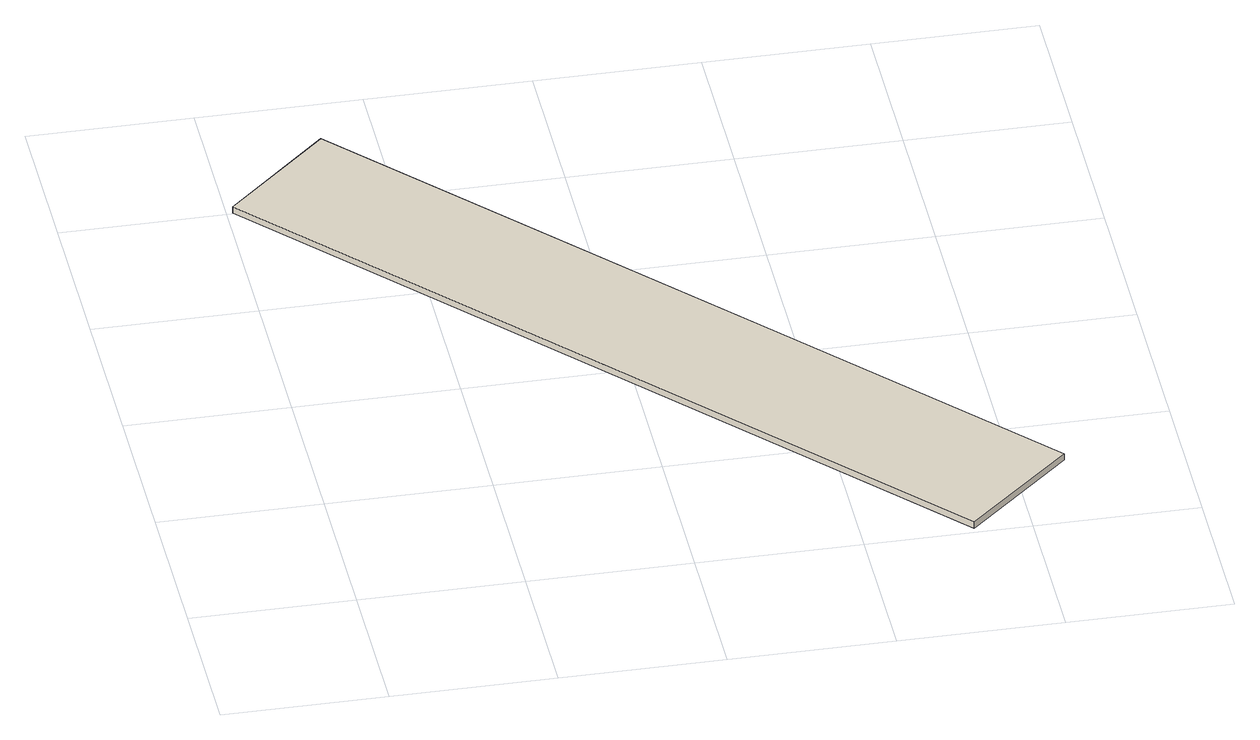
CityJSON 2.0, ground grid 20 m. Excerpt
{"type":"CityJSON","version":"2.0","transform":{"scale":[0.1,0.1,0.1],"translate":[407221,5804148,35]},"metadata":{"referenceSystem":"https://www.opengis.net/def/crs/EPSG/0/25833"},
"CityObjects":{
"building1":{"type":"Building","attributes":{"Gemeindeschluessel":"11000009","BezugspunktDach":"2200","function":"31001_2000","measuredHeight":1.74,"storeysAboveGround":1},"address":[{"country":"Germany","locality":"Berlin","thoroughfareNumber":"708 (42)","thoroughfareName":"Adlergestell"}],"geometry":[{"type":"Solid","lod":"1","boundaries":[[[[0,1,2,3]],[[4,5,6,7]],[[4,7,3,2]],[[5,4,2,1]],[[6,5,1,0]],[[7,6,0,3]]]]}]}
},
"vertices":[
[732,8,16],[861,125,16],[134,918,16],[7,801,16],[134,918,7],[861,125,7],[732,8,7],[7,801,7]
]}
